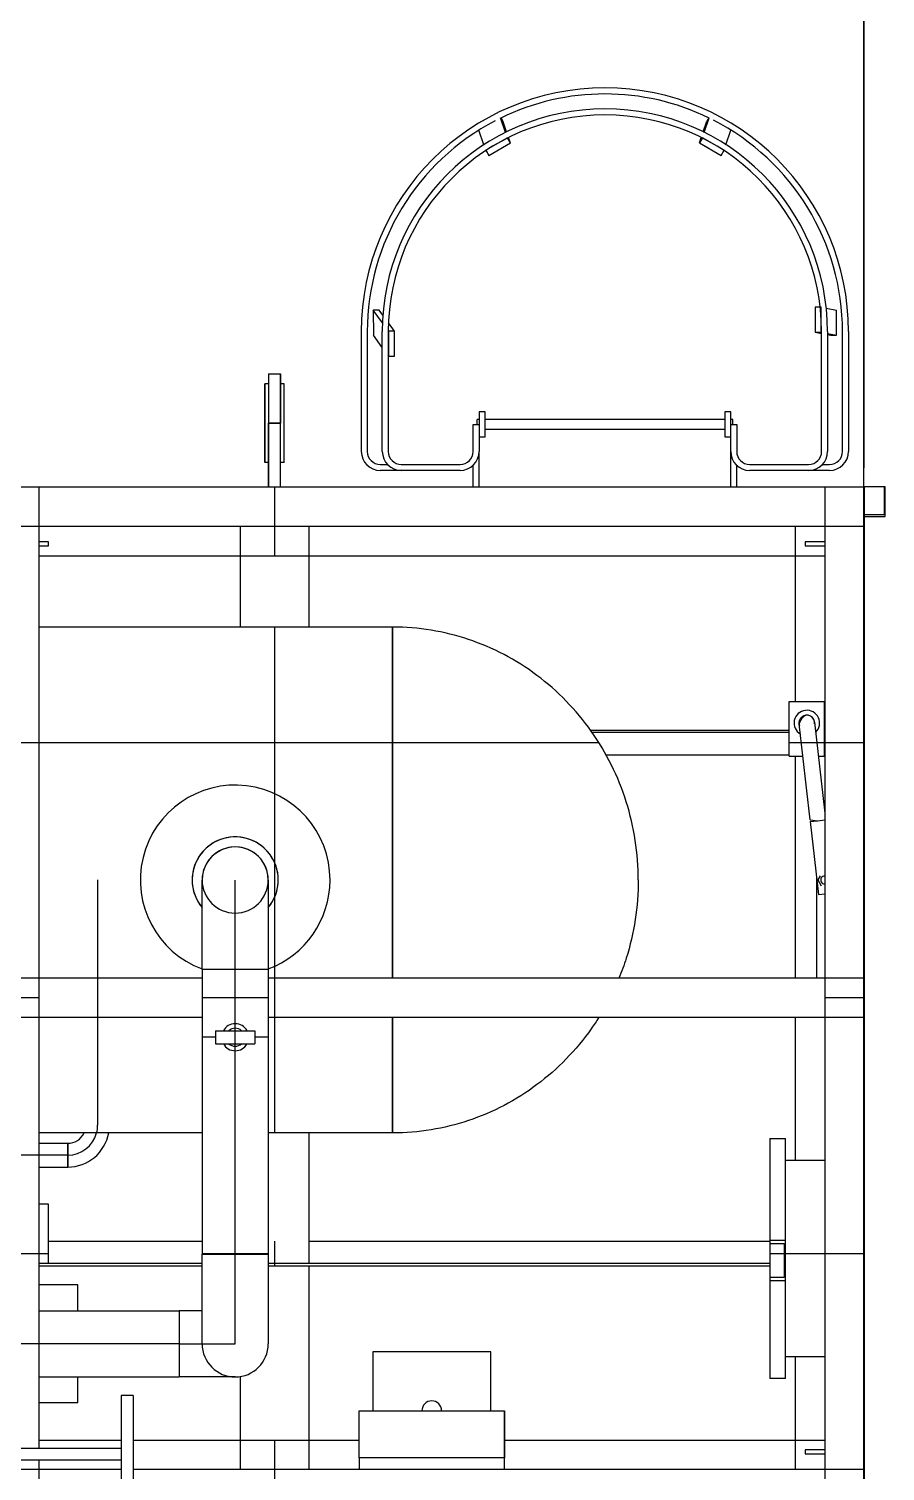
# Model space of a CAD drawing. Header units: inches. Extents: x 517790 to 538444, y 301815 to 302461.
# Drawn here: x 517894.86 to 517896.917, y 302321.657 to 302325.12 of the extents above; entities that cross this region are included whole.
import ezdxf

# ---------------------------------------------------------------- set-up
doc = ezdxf.new("R2010")
doc.units = ezdxf.units.IN
doc.header["$MEASUREMENT"] = 0
doc.linetypes.add('BLAST PROOF PARTITION-EMBED 1_DWG$0$DIVIDE2', pattern=[0.625, 0.25, -0.125, 0, -0.125, 0, -0.125])
doc.layers.add('硅胶总平面底图 工艺装置区', color=253, linetype='Continuous')
doc.layers.add('硅胶总平面底图0804', color=253, linetype='Continuous')

msp = doc.modelspace()

# ---------------------------------------------------------------- linework, layer by layer
at = {"layer": '硅胶总平面底图 工艺装置区', "linetype": 'BLAST PROOF PARTITION-EMBED 1_DWG$0$DIVIDE2', "lineweight": -3, "ltscale": 400}
msp.add_line((517896.8661, 302291.2639), (517896.8661, 302348.8476), dxfattribs=at)
at = {"layer": '硅胶总平面底图 工艺装置区', "color": 253, "linetype": 'Continuous', "lineweight": -3}
for p, q in [((517896.0053, 302324.8719), (517895.9932, 302324.9071)), ((517895.9989, 302324.8994), (517895.9946, 302324.9067)), ((517896.0078, 302324.8732), (517895.9989, 302324.8994)), ((517896.48, 302324.8732), (517896.4889, 302324.8991)), ((517896.4825, 302324.8719), (517896.4944, 302324.9069)), ((517896.4932, 302324.9067), (517896.4889, 302324.8991)), ((517895.9533, 302324.8422), (517895.9413, 302324.8772)), ((517896.0097, 302324.859), (517895.9578, 302324.829)), ((517896.0169, 302324.8465), (517896.0097, 302324.859)), ((517896.0169, 302324.8467), (517896.0125, 302324.8594)), ((517896.4709, 302324.8466), (517896.4753, 302324.8594)), ((517896.4781, 302324.859), (517896.4709, 302324.8465)), ((517896.4777, 302324.8583), (517896.4749, 302324.8534)), ((517896.53, 302324.829), (517896.4781, 302324.859)), ((517896.5345, 302324.8422), (517896.5465, 302324.8773)), ((517895.9578, 302324.829), (517895.965, 302324.8166)), ((517895.9582, 302324.8283), (517895.961, 302324.8234)), ((517895.965, 302324.8166), (517896.0169, 302324.8465)), ((517895.9651, 302324.8165), (517895.9855, 302324.8284)), ((517896.0169, 302324.8467), (517896.0137, 302324.8521)), ((517896.0168, 302324.8466), (517896.0169, 302324.8467)), ((517896.4709, 302324.8465), (517896.5228, 302324.8166)), ((517896.4709, 302324.8464), (517896.4709, 302324.8465)), ((517896.4709, 302324.8465), (517896.4709, 302324.8464)), ((517896.4709, 302324.8464), (517896.4932, 302324.8337)), ((517896.5228, 302324.8166), (517896.53, 302324.829)), ((517896.523, 302324.8167), (517896.526, 302324.8221)), ((517895.965, 302324.8166), (517895.9651, 302324.8165)), ((517896.5229, 302324.8167), (517896.523, 302324.8167)), ((517895.702, 302324.4449), (517895.6876, 302324.4448)), ((517895.7096, 302324.4147), (517895.6876, 302324.4448)), ((517895.6876, 302324.4448), (517895.6877, 302324.3851)), ((517895.7107, 302324.433), (517895.702, 302324.4449)), ((517896.7634, 302324.4521), (517896.749, 302324.4521)), ((517896.749, 302324.4521), (517896.749, 302324.3922)), ((517896.7634, 302324.3922), (517896.7634, 302324.4521)), ((517896.7756, 302324.4497), (517896.8002, 302324.4449)), ((517896.8002, 302324.385), (517896.8002, 302324.4449)), ((517895.7387, 302324.3946), (517895.724, 302324.4147)), ((517895.6589, 302324.1057), (517895.6589, 302324.3934)), ((517895.6732, 302324.3934), (517895.6732, 302324.1057)), ((517895.7092, 302324.3556), (517895.6877, 302324.3851)), ((517895.7092, 302324.1057), (517895.7092, 302324.3934)), ((517895.7244, 302324.3945), (517895.7236, 302324.3956)), ((517895.7236, 302324.3934), (517895.7236, 302324.1057)), ((517895.7388, 302324.3946), (517895.7244, 302324.3946)), ((517895.7244, 302324.3946), (517895.7244, 302324.3347)), ((517895.7388, 302324.3347), (517895.7388, 302324.3946)), ((517896.749, 302324.4037), (517896.749, 302324.3922)), ((517896.749, 302324.3922), (517896.7642, 302324.3892)), ((517896.749, 302324.3922), (517896.7634, 302324.3922)), ((517896.749, 302324.3922), (517896.749, 302324.3922)), ((517896.7634, 302324.3922), (517896.7642, 302324.392)), ((517896.7642, 302324.1057), (517896.7642, 302324.3934)), ((517896.7786, 302324.3934), (517896.7786, 302324.1057)), ((517896.7786, 302324.3892), (517896.8002, 302324.385)), ((517896.7786, 302324.3864), (517896.7858, 302324.385)), ((517896.7858, 302324.385), (517896.8002, 302324.385)), ((517896.8146, 302324.1057), (517896.8146, 302324.3934)), ((517896.829, 302324.3934), (517896.829, 302324.1057)), ((517895.7244, 302324.3348), (517895.7236, 302324.3359)), ((517895.7244, 302324.3347), (517895.7388, 302324.3347)), ((517895.4267, 302324.2683), (517895.4267, 302324.0795)), ((517895.4267, 302324.0795), (517895.4267, 302324.2683)), ((517895.4361, 302324.2683), (517895.4267, 302324.2683)), ((517895.4361, 302324.2919), (517895.4361, 302324.1739)), ((517895.4361, 302324.2919), (517895.4361, 302324.1739)), ((517895.4361, 302324.2919), (517895.4645, 302324.2919)), ((517895.4645, 302324.1739), (517895.4645, 302324.2919)), ((517895.4645, 302324.2919), (517895.4645, 302324.1739)), ((517895.4739, 302324.2683), (517895.4645, 302324.2683)), ((517895.4739, 302324.0795), (517895.4739, 302324.2683)), ((517895.4739, 302324.0795), (517895.4739, 302324.2683)), ((517895.9418, 302324.2004), (517895.9418, 302324.1404)), ((517895.9562, 302324.2004), (517895.9418, 302324.2004)), ((517895.9562, 302324.1404), (517895.9562, 302324.2004)), ((517896.546, 302324.2004), (517896.5316, 302324.2004)), ((517896.5316, 302324.2004), (517896.5316, 302324.1404)), ((517896.546, 302324.1404), (517896.546, 302324.2004)), ((517895.4361, 302324.1739), (517895.4361, 302324.0205)), ((517895.4361, 302324.0205), (517895.4361, 302324.1739)), ((517895.4361, 302324.1739), (517895.4645, 302324.1739)), ((517895.4645, 302324.1739), (517895.4361, 302324.1739)), ((517895.4645, 302324.0205), (517895.4645, 302324.1739)), ((517895.4645, 302324.0205), (517895.4645, 302324.1739)), ((517895.9274, 302324.1704), (517895.9418, 302324.1704)), ((517895.9274, 302324.1057), (517895.9274, 302324.1704)), ((517895.937, 302324.1704), (517895.937, 302324.1824)), ((517895.9418, 302324.1824), (517895.937, 302324.1824)), ((517896.5316, 302324.1824), (517895.9562, 302324.1824)), ((517896.5508, 302324.1824), (517896.546, 302324.1824)), ((517896.546, 302324.1704), (517896.5604, 302324.1704)), ((517896.5508, 302324.1704), (517896.5508, 302324.1824)), ((517896.5604, 302324.1704), (517896.5604, 302324.1057)), ((517895.9418, 302324.1404), (517895.9562, 302324.1404)), ((517895.9418, 302324.1404), (517895.9418, 302324.1057)), ((517896.5316, 302324.1584), (517895.9562, 302324.1584)), ((517896.5316, 302324.1404), (517896.546, 302324.1404)), ((517896.546, 302324.1057), (517896.546, 302324.1404)), ((517895.9418, 302324.0205), (517895.9418, 302324.1057)), ((517896.546, 302324.0205), (517896.546, 302324.1057)), ((517895.4361, 302324.0795), (517895.4267, 302324.0795)), ((517895.4739, 302324.0795), (517895.4645, 302324.0795)), ((517895.7044, 302324.0745), (517895.7215, 302324.0745)), ((517895.7548, 302324.0601), (517895.7044, 302324.0601)), ((517895.7548, 302324.0745), (517895.8962, 302324.0745)), ((517895.8962, 302324.0601), (517895.7548, 302324.0601)), ((517895.9274, 302324.0205), (517895.9274, 302324.0724)), ((517896.5604, 302324.0205), (517896.5604, 302324.0724)), ((517896.5916, 302324.0745), (517896.7331, 302324.0745)), ((517896.7331, 302324.0601), (517896.5916, 302324.0601)), ((517896.7834, 302324.0601), (517896.7331, 302324.0601)), ((517896.7663, 302324.0745), (517896.7834, 302324.0745)), ((517891.8867, 302324.0205), (517896.8663, 302324.0205)), ((517894.7895, 302324.0205), (517894.8839, 302324.0205)), ((517894.8839, 302324.0205), (517894.8839, 302321.7115)), ((517895.4503, 302324.0205), (517895.4503, 302323.8553)), ((517896.7719, 302324.0205), (517896.8663, 302324.0205)), ((517896.7719, 302324.0205), (517896.7719, 302321.5662)), ((517896.9142, 302324.0205), (517896.8663, 302324.0205)), ((517896.8663, 302324.0205), (517896.8663, 302321.5662)), ((517896.8663, 302324.0205), (517896.8663, 302323.9261)), ((517896.9169, 302324.0205), (517896.9142, 302324.0205)), ((517896.9142, 302324.0205), (517896.9142, 302323.9535)), ((517896.9169, 302323.9497), (517896.9169, 302324.0205)), ((517891.8867, 302323.9261), (517896.8663, 302323.9261)), ((517895.3677, 302323.9261), (517895.3677, 302323.684)), ((517895.5329, 302323.9261), (517895.5329, 302323.684)), ((517896.7011, 302323.9261), (517896.7011, 302323.5054)), ((517896.9142, 302323.9535), (517896.8663, 302323.9535)), ((517896.8663, 302323.9497), (517896.9169, 302323.9497)), ((517894.9075, 302323.8884), (517894.8839, 302323.8884)), ((517894.9075, 302323.8789), (517894.9075, 302323.8884)), ((517896.7719, 302323.8884), (517896.7247, 302323.8884)), ((517896.7247, 302323.8884), (517896.7247, 302323.8789)), ((517894.8839, 302323.8789), (517894.9075, 302323.8789)), ((517894.8839, 302323.8553), (517896.7719, 302323.8553)), ((517896.7247, 302323.8789), (517896.7719, 302323.8789)), ((517895.7335, 302323.684), (517894.8839, 302323.684)), ((517895.4503, 302323.684), (517895.4503, 302322.4691)), ((517895.7335, 302323.684), (517895.7335, 302322.8406)), ((517895.7335, 302322.8406), (517895.7335, 302323.684)), ((517896.6863, 302323.3743), (517896.6863, 302323.5054)), ((517896.6863, 302323.5054), (517896.7713, 302323.5054)), ((517896.7713, 302323.3743), (517896.7713, 302323.5054)), ((517896.209, 302323.4367), (517896.6863, 302323.4367)), ((517896.7366, 302323.2211), (517896.7105, 302323.4514)), ((517896.7471, 302323.4555), (517896.7719, 302323.2369)), ((517896.7713, 302323.4367), (517896.7719, 302323.4367)), ((517891.5564, 302323.407), (517896.229, 302323.407)), ((517896.6863, 302323.431), (517896.213, 302323.431)), ((517896.6863, 302323.407), (517896.7713, 302323.407)), ((517896.7719, 302323.431), (517896.7713, 302323.431)), ((517896.7719, 302323.4062), (517896.7713, 302323.4062)), ((517896.7719, 302323.407), (517896.8663, 302323.407)), ((517896.2466, 302323.3772), (517896.6863, 302323.3772)), ((517896.6863, 302323.3743), (517896.7192, 302323.3743)), ((517896.7011, 302323.3743), (517896.7011, 302322.8406)), ((517896.7563, 302323.3743), (517896.7713, 302323.3743)), ((517896.7366, 302323.2211), (517896.7554, 302323.219)), ((517896.7366, 302323.2168), (517896.7554, 302323.219)), ((517896.7366, 302323.2168), (517896.7565, 302323.0419)), ((517896.7521, 302323.2193), (517896.7521, 302323.2186)), ((517896.7554, 302323.219), (517896.7719, 302323.2208)), ((517895.0255, 302323.0766), (517895.0255, 302323.0046)), ((517895.2765, 302322.8614), (517895.2765, 302323.0765)), ((517895.3559, 302322.8616), (517895.3559, 302323.0765)), ((517895.4353, 302323.0765), (517895.4353, 302322.8614)), ((517896.7521, 302323.081), (517896.7521, 302322.8406)), ((517896.7608, 302323.0862), (517896.7552, 302323.0766)), ((517896.7552, 302323.0766), (517896.7634, 302323.0624)), ((517896.7634, 302323.0624), (517896.7635, 302323.0624)), ((517896.7565, 302323.0419), (517896.7719, 302323.0437)), ((517895.0255, 302323.0046), (517895.0255, 302323.0046)), ((517895.0255, 302323.0046), (517895.0255, 302323.0046)), ((517895.0255, 302323.0046), (517895.0255, 302322.4877)), ((517895.2765, 302322.8614), (517895.2765, 302322.699)), ((517895.3559, 302322.8614), (517895.3559, 302322.8616)), ((517895.3559, 302322.8614), (517895.3559, 302322.8614)), ((517895.3559, 302322.8614), (517895.3559, 302322.8614)), ((517895.3559, 302322.7315), (517895.3559, 302322.8614)), ((517895.4353, 302322.8614), (517895.4353, 302322.699)), ((517895.2765, 302322.8406), (517894.7801, 302322.8406)), ((517896.8663, 302322.8406), (517895.4353, 302322.8406)), ((517896.8663, 302322.8406), (517896.8663, 302322.7462)), ((517894.8839, 302322.7934), (517894.7895, 302322.7934)), ((517895.4353, 302322.7934), (517895.2765, 302322.7934)), ((517896.8663, 302322.7934), (517896.7719, 302322.7934)), ((517895.2765, 302322.7462), (517894.7801, 302322.7462)), ((517896.8663, 302322.7462), (517895.4353, 302322.7462)), ((517895.7335, 302322.7462), (517895.7335, 302322.4691)), ((517895.7335, 302322.4691), (517895.7335, 302322.7462)), ((517896.7011, 302322.7462), (517896.7011, 302322.4035)), ((517895.3087, 302322.7147), (517895.3559, 302322.7147)), ((517895.3087, 302322.7147), (517895.3087, 302322.6832)), ((517895.3559, 302322.699), (517895.3559, 302322.7315)), ((517895.3559, 302322.7147), (517895.4031, 302322.7147)), ((517895.4031, 302322.7147), (517895.4031, 302322.6832)), ((517895.2765, 302322.699), (517895.2765, 302322.1784)), ((517895.3087, 302322.6832), (517895.3559, 302322.6832)), ((517895.3559, 302322.699), (517895.3559, 302322.699)), ((517895.3559, 302322.699), (517895.3559, 302322.699)), ((517895.3559, 302322.6664), (517895.3559, 302322.699)), ((517895.3559, 302322.6832), (517895.4031, 302322.6832)), ((517895.4353, 302322.699), (517895.4353, 302322.1784)), ((517895.3559, 302322.1784), (517895.3559, 302322.6664)), ((517895.2765, 302322.4691), (517894.8839, 302322.4691)), ((517895.0255, 302322.4877), (517895.0255, 302322.4877)), ((517895.0255, 302322.4877), (517895.0255, 302322.4877)), ((517895.7335, 302322.4691), (517895.4353, 302322.4691)), ((517895.5329, 302322.4691), (517895.5329, 302322.1557)), ((517894.8839, 302322.4442), (517894.9536, 302322.4442)), ((517894.9536, 302322.4442), (517894.9536, 302322.4158)), ((517894.9536, 302322.3873), (517894.9536, 302322.4442)), ((517896.6396, 302322.4555), (517896.6775, 302322.4555)), ((517896.6396, 302322.4555), (517896.6396, 302321.8795)), ((517896.6775, 302321.8795), (517896.6775, 302322.4555)), ((517894.8839, 302322.4158), (517894.7895, 302322.4158)), ((517894.9536, 302322.4158), (517894.8839, 302322.4158)), ((517894.9536, 302322.4158), (517894.9536, 302322.3873)), ((517894.9536, 302322.4158), (517894.9536, 302322.4158)), ((517894.9536, 302322.4158), (517894.9536, 302322.4158)), ((517896.6775, 302322.4035), (517896.7719, 302322.4035)), ((517896.6775, 302322.4035), (517896.7719, 302322.4035)), ((517894.8839, 302322.3873), (517894.9536, 302322.3873)), ((517894.9075, 302322.2978), (517894.8839, 302322.2978)), ((517894.9075, 302322.2978), (517894.8839, 302322.2978)), ((517894.9075, 302322.1562), (517894.9075, 302322.2978)), ((517894.9075, 302322.1562), (517894.9075, 302322.2978)), ((517894.9075, 302322.2095), (517895.2765, 302322.2095)), ((517895.4503, 302322.2095), (517895.4503, 302322.15)), ((517895.5329, 302322.2095), (517896.6396, 302322.2095)), ((517896.6396, 302322.2106), (517896.6396, 302322.2035)), ((517896.6775, 302322.2106), (517896.6396, 302322.2106)), ((517896.6396, 302322.2035), (517896.6745, 302322.2035)), ((517896.6745, 302322.2035), (517896.6745, 302322.1218)), ((517896.6775, 302322.1147), (517896.6775, 302322.2106)), ((517894.5913, 302322.1798), (517894.9075, 302322.1798)), ((517894.8839, 302322.1562), (517894.9075, 302322.1562)), ((517894.8839, 302322.1562), (517894.9075, 302322.1562)), ((517895.2765, 302322.1557), (517894.8839, 302322.1557)), ((517895.2765, 302322.1798), (517895.4353, 302322.1798)), ((517895.2765, 302322.1784), (517895.4353, 302322.1784)), ((517895.2765, 302321.9626), (517895.2765, 302322.1784)), ((517895.3559, 302322.1784), (517895.3559, 302322.1784)), ((517895.3559, 302322.1784), (517895.3559, 302322.1784)), ((517895.3559, 302321.9626), (517895.3559, 302322.1784)), ((517895.4353, 302322.1784), (517895.4353, 302321.9626)), ((517896.6396, 302322.1557), (517895.4353, 302322.1557)), ((517896.6396, 302322.1798), (517896.8663, 302322.1798)), ((517894.8839, 302322.15), (517895.2765, 302322.15)), ((517895.4353, 302322.15), (517896.6396, 302322.15)), ((517895.5329, 302322.15), (517895.5329, 302321.6606)), ((517896.6745, 302322.1218), (517896.6396, 302322.1218)), ((517896.6396, 302322.1218), (517896.6396, 302322.1147)), ((517894.9783, 302322.1042), (517894.8839, 302322.1042)), ((517894.9783, 302322.0421), (517894.9783, 302322.1042)), ((517896.6396, 302322.1147), (517896.6775, 302322.1147)), ((517894.8839, 302322.0421), (517895.2211, 302322.0421)), ((517895.2211, 302322.0421), (517895.2211, 302321.9626)), ((517895.2212, 302322.0421), (517895.2211, 302322.0421)), ((517895.2212, 302322.0421), (517895.2212, 302321.8832)), ((517895.2765, 302322.0421), (517895.2212, 302322.0421)), ((517894.8839, 302321.9626), (517894.7895, 302321.9626)), ((517895.2211, 302321.9626), (517894.8839, 302321.9626)), ((517895.2211, 302321.9626), (517895.2211, 302321.8832)), ((517895.2211, 302321.9626), (517895.2212, 302321.9626)), ((517895.2212, 302321.9626), (517895.2765, 302321.9626)), ((517895.2765, 302321.9626), (517895.3559, 302321.9626)), ((517895.6863, 302321.9438), (517895.6863, 302321.8022)), ((517895.6863, 302321.9438), (517895.6863, 302321.8022)), ((517895.9695, 302321.9438), (517895.6863, 302321.9438)), ((517895.9695, 302321.9438), (517895.6863, 302321.9438)), ((517895.9695, 302321.8022), (517895.9695, 302321.9438)), ((517895.9695, 302321.8022), (517895.9695, 302321.9438)), ((517896.7719, 302321.9315), (517896.6775, 302321.9315)), ((517896.7719, 302321.9315), (517896.6775, 302321.9315)), ((517896.7011, 302321.9315), (517896.7011, 302321.6606)), ((517894.8839, 302321.8832), (517895.2211, 302321.8832)), ((517894.9783, 302321.821), (517894.9783, 302321.8832)), ((517895.2211, 302321.8832), (517895.2212, 302321.8832)), ((517895.3559, 302321.8832), (517895.2212, 302321.8832)), ((517895.3677, 302321.8841), (517895.3677, 302321.6606)), ((517896.6775, 302321.8795), (517896.6396, 302321.8795)), ((517894.9783, 302321.821), (517894.8839, 302321.821)), ((517895.0821, 302321.839), (517895.0821, 302321.5558)), ((517895.1105, 302321.839), (517895.0821, 302321.839)), ((517895.1105, 302321.839), (517895.1105, 302321.5558)), ((517895.6533, 302321.8022), (517896.0025, 302321.8022)), ((517895.6533, 302321.8022), (517896.0025, 302321.8022)), ((517895.6533, 302321.6889), (517895.6533, 302321.8022)), ((517895.6533, 302321.6889), (517895.6533, 302321.8022)), ((517896.0025, 302321.8022), (517896.0025, 302321.6889)), ((517896.0025, 302321.6889), (517896.0025, 302321.8022)), ((517895.0821, 302321.7115), (517894.7706, 302321.7115)), ((517894.8839, 302321.7314), (517895.0821, 302321.7314)), ((517895.1105, 302321.7314), (517895.6533, 302321.7314)), ((517895.4503, 302321.7314), (517895.4503, 302321.5662)), ((517896.0025, 302321.7314), (517896.7719, 302321.7314)), ((517896.7719, 302321.7078), (517896.7247, 302321.7078)), ((517896.7247, 302321.7078), (517896.7247, 302321.6983)), ((517895.0821, 302321.6832), (517894.7706, 302321.6832)), ((517894.8839, 302321.6832), (517894.8839, 302321.5662)), ((517895.6533, 302321.6889), (517895.6533, 302321.6606)), ((517895.6533, 302321.6889), (517895.6533, 302321.6606)), ((517896.0025, 302321.6889), (517895.6533, 302321.6889)), ((517896.0025, 302321.6889), (517895.6533, 302321.6889)), ((517896.0025, 302321.6606), (517896.0025, 302321.6889)), ((517896.0025, 302321.6606), (517896.0025, 302321.6889)), ((517896.7247, 302321.6983), (517896.7719, 302321.6983)), ((517895.0821, 302321.6606), (517894.7281, 302321.6606)), ((517896.8663, 302321.6606), (517895.1105, 302321.6606)), ((517896.8663, 302321.6606), (517896.8663, 302321.5662))]:
    msp.add_line(p, q, dxfattribs=at)
for centre, radius, start, end in [((517896.2439, 302324.3934), 0.5851, 0, 180), ((517896.2439, 302324.3934), 0.5707, 64.0018, 116.0044), ((517896.2439, 302324.3934), 0.5347, 0, 180), ((517896.2439, 302324.3934), 0.5707, 117.4959, 180), ((517896.2439, 302324.3934), 0.5203, 0, 180), ((517896.2439, 302324.3934), 0.5707, 0, 62.8505), ((517895.7044, 302324.1057), 0.0456, 180, 270), ((517895.7044, 302324.1057), 0.0312, 180, 270), ((517895.7548, 302324.1057), 0.0456, 180, 270), ((517895.7548, 302324.1057), 0.0312, 180, 270), ((517895.8962, 302324.1057), 0.0312, 270, 0), ((517895.8962, 302324.1057), 0.0456, 270, 0), ((517896.5916, 302324.1057), 0.0456, 180, 270), ((517896.5916, 302324.1057), 0.0312, 180, 270), ((517896.7331, 302324.1057), 0.0312, 270, 0), ((517896.7331, 302324.1057), 0.0456, 270, 0), ((517896.7834, 302324.1057), 0.0456, 270, 0), ((517896.7834, 302324.1057), 0.0312, 270, 0), ((517896.7288, 302323.4534), 0.0307, 313.3282, 239.6292), ((517896.7288, 302323.4534), 0.0189, 353.5213, 199.4361), ((517895.3559, 302323.0766), 0.2278, 0, 249.5931), ((517895.3559, 302323.0766), 0.1034, 0, 219.815), ((517895.3559, 302323.0766), 0.1034, 320.185, 180), ((517895.3559, 302323.0766), 0.0794, 359.9663, 180), ((517895.3559, 302323.0765), 0.0794, 0, 180), ((517895.3559, 302323.0766), 0.1034, 180, 219.815), ((517895.3559, 302323.0766), 0.0794, 180, 180.0337), ((517895.3559, 302323.0765), 0.0794, 180, 0), ((517895.3559, 302323.0766), 0.2278, 290.4069, 0), ((517895.3559, 302323.0766), 0.1034, 320.185, 0), ((517896.7716, 302323.0766), 0.00944, 88.1046, 270), ((517896.7716, 302323.0766), 0.00944, 270, 271.8954), ((517895.3559, 302322.699), 0.0325, 28.8738, 151.1262), ((517895.3559, 302322.699), 0.0217, 46.4125, 133.5875), ((517895.3559, 302322.699), 0.0325, 208.8738, 270), ((517895.3559, 302322.699), 0.0217, 226.4125, 270), ((517895.3559, 302322.699), 0.0325, 270, 331.1262), ((517895.3559, 302322.699), 0.0217, 270, 313.5875), ((517894.9536, 302322.4877), 0.0719, 270, 345.0171), ((517894.9536, 302322.4877), 0.1004, 270, 349.3263), ((517894.9536, 302322.4877), 0.0435, 270, 334.6649), ((517894.9536, 302322.4877), 0.0719, 345.0171, 0), ((517895.3559, 302321.9626), 0.0794, 180, 0), ((517895.3559, 302321.9626), 0.0794, 180, 0), ((517895.8279, 302321.8022), 0.0236, 0, 180), ((517895.8279, 302321.8022), 0.0236, 0, 180)]:
    msp.add_arc(centre, radius, start, end, dxfattribs=at)
for centre, major_axis, ratio, start_param, end_param in [((517896.7288, 302323.4534), (-0.0021, 0.0188), 0.974537, 4.712389, 6.283185), ((517895.3559, 302322.8614), (-0.0794, 0), 0.00323, 3.141587, 6.283191), ((517895.3559, 302322.8614), (0.0794, 0), 0.003228, 0, 3.141593), ((517895.3559, 302322.699), (-0.0794, 0), 0.003228, 5.348741, 6.283185), ((517895.3559, 302322.699), (-0.0794, 0), 0.003233, 5.348741, 6.283185), ((517895.3559, 302322.699), (0.0794, 0), 0.003228, 0, 0.934444), ((517895.3559, 302322.699), (0.0794, 0), 0.003233, 0, 0.934444), ((517895.3559, 302322.1784), (0.0794, 0), 0.003233, 0.00876, 3.132833), ((517895.3559, 302322.1784), (0.0794, 0), 0.003233, 0, 0.004386)]:
    msp.add_ellipse(centre, major_axis=major_axis, ratio=ratio, start_param=start_param, end_param=end_param, dxfattribs=at)
for points, knots in [([(517896.324, 302323.0766), (517896.324, 302323.1402), (517896.3142, 302323.2038), (517896.2951, 302323.2643), (517896.276, 302323.3248), (517896.2475, 302323.3821), (517896.2112, 302323.4336), (517896.1748, 302323.4851), (517896.1306, 302323.5306), (517896.0806, 302323.568), (517896.0305, 302323.6054), (517895.9748, 302323.6346), (517895.916, 302323.6543), (517895.8574, 302323.6739), (517895.7959, 302323.6839), (517895.7343, 302323.684), (517895.734, 302323.684), (517895.7338, 302323.684), (517895.7335, 302323.684)], [4.712389, 4.712389, 4.712389, 4.712389, 5.026548, 5.026548, 5.026548, 5.340708, 5.340708, 5.340708, 5.654867, 5.654867, 5.654867, 5.969026, 5.969026, 5.969026, 6.281809, 6.281809, 6.281809, 6.283185, 6.283185, 6.283185, 6.283185]), ([(517896.7105, 302323.4514), (517896.7104, 302323.4518), (517896.7104, 302323.4522), (517896.7104, 302323.4525), (517896.7103, 302323.4545), (517896.7105, 302323.4565), (517896.711, 302323.4584), (517896.7111, 302323.459), (517896.7113, 302323.4596), (517896.7116, 302323.4602), (517896.7123, 302323.4622), (517896.7133, 302323.464), (517896.7146, 302323.4656), (517896.7159, 302323.4672), (517896.7175, 302323.4685), (517896.7192, 302323.4696), (517896.7209, 302323.4707), (517896.7228, 302323.4714), (517896.7247, 302323.4719), (517896.7254, 302323.472), (517896.726, 302323.4721), (517896.7266, 302323.4722)], [0, 0, 0, 0, 0.00119736, 0.00119736, 0.00119736, 0.00743231, 0.00743231, 0.00743231, 0.00948961, 0.00948961, 0.00948961, 0.01600689, 0.01600689, 0.01600689, 0.0224761, 0.0224761, 0.0224761, 0.02880032, 0.02880032, 0.02880032, 0.03087421, 0.03087421, 0.03087421, 0.03087421]), ([(517896.324, 302323.0766), (517896.324, 302323.0129), (517896.3142, 302322.9493), (517896.2951, 302322.8888), (517896.2899, 302322.8725), (517896.2841, 302322.8564), (517896.2776, 302322.8406)], [4.712389, 4.712389, 4.712389, 4.712389, 5.0265482, 5.0265482, 5.0265482, 5.1113926, 5.1113926, 5.1113926, 5.1113926]), ([(517896.229, 302322.7462), (517896.2233, 302322.7371), (517896.2174, 302322.7282), (517896.2112, 302322.7195), (517896.1748, 302322.668), (517896.1306, 302322.6225), (517896.0806, 302322.5851), (517896.0305, 302322.5477), (517895.9748, 302322.5185), (517895.916, 302322.4988), (517895.8574, 302322.4793), (517895.7959, 302322.4692), (517895.7343, 302322.4691), (517895.734, 302322.4691), (517895.7338, 302322.4691), (517895.7335, 302322.4691)], [5.2874673, 5.2874673, 5.2874673, 5.2874673, 5.3407075, 5.3407075, 5.3407075, 5.6548668, 5.6548668, 5.6548668, 5.969026, 5.969026, 5.969026, 6.2818091, 6.2818091, 6.2818091, 6.2831853, 6.2831853, 6.2831853, 6.2831853])]:
    msp.add_open_spline(points, degree=3, knots=knots, dxfattribs=at)
msp.add_open_spline([(517896.7105, 302323.4514), (517896.7105, 302323.4514), (517896.7179, 302323.4712), (517896.7266, 302323.4722)], degree=3, dxfattribs=at)
at = {"layer": '硅胶总平面底图0804', "color": 253, "linetype": 'Continuous', "lineweight": 20}
for p, q in [((517896.8661, 302291.2639), (517896.8661, 302348.8476)), ((517896.8662, 302330.5076), (517896.8662, 302324.0666))]:
    msp.add_line(p, q, dxfattribs=at)

doc.saveas('drawing.dxf')
